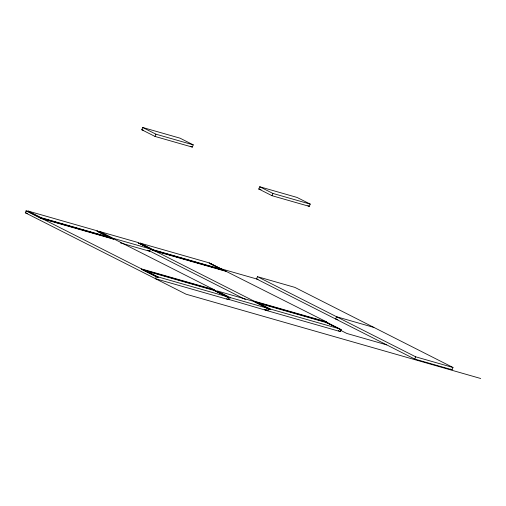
<?xml version="1.0" encoding="UTF-8"?>
<svg xmlns="http://www.w3.org/2000/svg" width="506" height="506" viewBox="0 0 506 506"><rect width="100%" height="100%" fill="white"/><g stroke="black" fill="none" stroke-linecap="round" stroke-linejoin="round"><path stroke-width="0.76" d="M480.7 378.501L186.031 294.188L25.3 212.773L26.078 210.869L27.855 211.375L141.541 268.92L214.051 289.666L213.899 290.027L228.756 297.553L227.978 299.457L155.469 278.705L156.253 276.801L158.03 277.313L158.176 276.953L227.371 296.756L227.226 297.111L214.044 290.431L144.843 270.634L144.988 270.28L158.176 276.953M27.855 211.375L28.001 211.021L97.196 230.818L110.384 237.497L110.238 237.852L41.043 218.054M214.051 289.666L113.591 238.788L113.445 239.142L40.935 218.396L41.188 217.7L28.001 211.021M110.238 237.852L97.051 231.179L97.196 230.818M99.562 232.76L100.03 231.628L137.347 242.311L150.529 248.984L149.599 251.248L120.491 242.918M141.806 129.757L142.736 127.499L180.054 138.176L193.235 144.855L192.312 147.113L154.994 136.437L141.806 129.757L143.299 130.187M154.994 136.437L155.918 134.179L193.235 144.855M225.859 271.305L153.35 250.559L138.492 243.032L140.029 243.475L140.175 243.12L209.37 262.918L326.459 321.835L326.212 322.531L341.17 329.716L340.386 331.62L267.883 310.874L265.77 309.805M156.253 276.801L141.395 269.281L141.541 268.92M209.37 262.918L209.225 263.272L222.406 269.951L222.551 269.597L153.356 249.793L153.21 250.154L140.029 243.475M153.35 250.559L153.495 250.204L226.005 270.95M214.044 290.431L214.19 290.077L227.371 296.756M258.794 189.016L259.723 186.752L297.041 197.435L310.222 204.108L309.299 206.372L271.981 195.689L258.794 189.016L261.033 189.655M229.269 299.824L230.198 297.566L267.516 308.243L266.586 310.501L227.883 299.122M271.981 195.689L272.905 193.431L310.222 204.108M257.478 276.681L256.548 278.945L414.749 359.07L452.067 369.753L452.996 367.489L294.796 287.364L257.478 276.681L415.679 356.812L452.996 367.489M326.459 321.835L253.949 301.089L253.803 301.443L268.661 308.97L270.198 309.406L270.343 309.052L339.539 328.849L339.393 329.21M267.883 310.874L268.661 308.97M414.749 359.07L415.679 356.812M97.051 231.179L113.445 239.142M209.225 263.272L211.002 263.784M25.3 212.773L27.564 213.418M218.908 268.174L258.041 279.369M41.188 217.7L110.384 237.497M150.529 248.984L113.211 238.307L100.03 231.628M41.087 218.042L113.591 238.788M151.673 249.711L224.183 270.457M373.896 327.426L336.579 316.75L335.649 319.008L337.888 319.647M141.395 269.281L214.19 290.077M326.357 322.177L217.017 290.887L230.198 297.566M255.479 302.291L327.989 323.037M227.226 297.111L228.756 297.553M386.723 344.877L346.819 333.46L340.487 330.254M190.92 146.411L192.312 147.113M307.907 205.664L309.299 206.372M142.736 127.499L155.918 134.179M259.723 186.752L272.905 193.431M450.669 369.045L452.067 369.753M326.313 322.189L341.17 329.716M210.755 263.715L223.943 270.387M327.743 322.967L340.93 329.646M338.28 330.551L340.386 331.62M140.175 243.12L153.356 249.793M270.343 309.052L257.162 302.373L257.016 302.727L270.198 309.406M153.495 250.204L253.949 301.089M254.335 301.563L267.516 308.243M148.966 250.641L245.366 299.47M147.518 250.192L149.599 251.248M264.505 309.451L266.586 310.501M226.574 298.742L227.978 299.457M144.843 270.634L158.03 277.313M26.078 210.869L40.935 218.396"/></g></svg>
